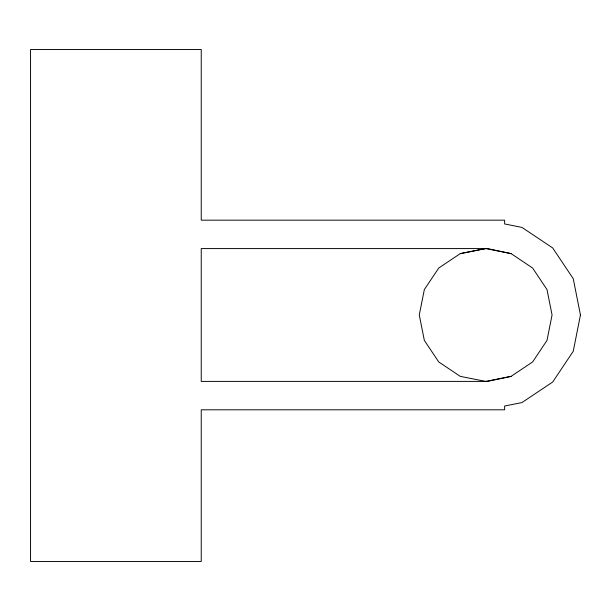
<?xml version="1.0" encoding="UTF-8"?>
<svg xmlns="http://www.w3.org/2000/svg" width="611" height="611" viewBox="0 0 611 611"><rect width="100%" height="100%" fill="white"/><g stroke="black" fill="none" stroke-linecap="round" stroke-linejoin="round"><path stroke-width="0.92" d="M511.086 253.618L485.684 248.562L460.274 253.618L438.736 268.03L424.34 289.576L419.276 314.978L424.34 340.411L438.736 361.949L460.274 376.361L485.684 381.401L511.086 376.361L532.609 361.949L547.005 340.411L552.061 314.978L547.005 289.576L532.609 268.03L511.086 253.618L487.578 248.578L201.24 248.578L201.24 381.401L487.578 381.401L511.086 376.361M460.274 253.618L485.776 248.578M580.45 314.978L573.248 351.272L552.688 382.028L521.931 402.58L504.625 406.025L504.625 409.805L201.24 409.805L201.24 561.478L30.55 561.478L30.55 49.522L201.24 49.522L201.24 220.174L504.625 220.174L504.625 223.954L521.931 227.399L552.688 247.951L573.248 278.708L580.45 314.978"/></g></svg>
